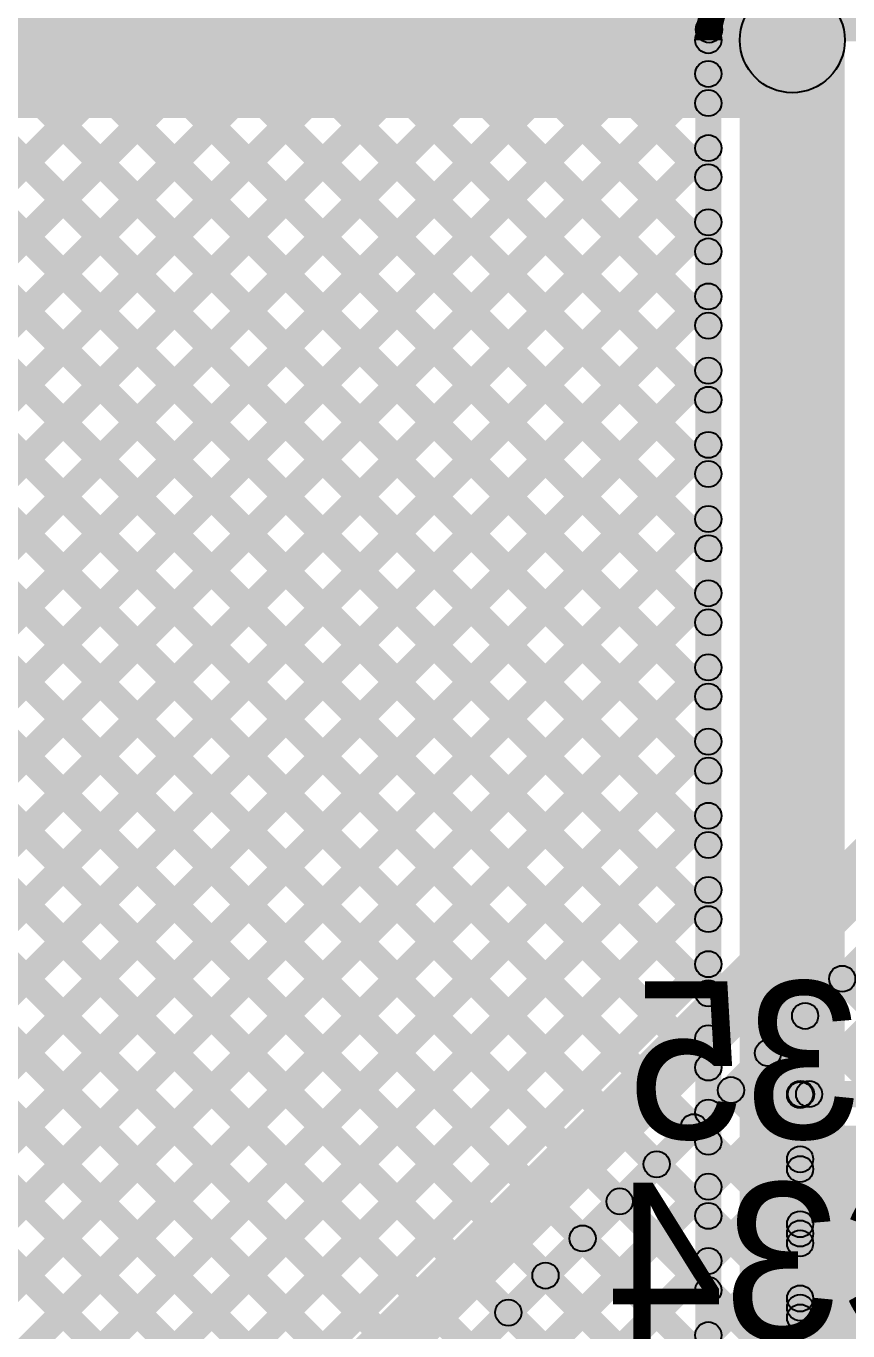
# Model space of a CAD drawing. Header units: millimetres. Extents: x -0.22 to 4.11, y -0.25 to 2.01.
# Drawn here: x 1.1604 to 1.4737, y 0.7585 to 1.256 of the extents above; entities that cross this region are included whole.
import ezdxf

# ---------------------------------------------------------------- set-up
doc = ezdxf.new("R2010")
doc.units = ezdxf.units.MM
doc.header["$MEASUREMENT"] = 0
for name, color, linetype in [('BottomLayer', 5, 'Continuous'), ('BottomOverlay', 54, 'Continuous'), ('Mechanical1', 6, 'Continuous'), ('TopLayer', 1, 'Continuous'), ('ViaHoleLayer', 16, 'Continuous')]:
    doc.layers.add(name, color=color, linetype=linetype)

msp = doc.modelspace()

# ---------------------------------------------------------------- hatches: boundary and pattern name
at = {"layer": 'BottomLayer'}
for points in [[(1.47253, 1.25058), (1.43253, 1.25063), (1.43322, 1.77715), (1.47322, 1.7771)], [(0.52053, 1.221), (1.47253, 1.221), (1.47253, 1.44549), (0.52053, 1.44549)], [(1.45939, 0.84529), (1.45232, 0.85236), (1.92668, 1.32673), (1.93375, 1.31966)], [(1.45939, 0.84529), (1.45232, 0.85236), (1.92668, 1.32673), (1.93375, 1.31966)], [(1.0256, 0.46377), (1.01005, 0.47933), (1.54544, 1.01472), (1.561, 0.99917)], [(1.03762, 0.45175), (1.03055, 0.45882), (1.56595, 0.99422), (1.57302, 0.98715)], [(1.03762, 0.45175), (1.03055, 0.45882), (1.56595, 0.99422), (1.57302, 0.98715)], [(1.46804, 0.88924), (1.47511, 0.89631), (1.51906, 0.85236), (1.51199, 0.84529)], [(1.46804, 0.88924), (1.47511, 0.89631), (1.51906, 0.85236), (1.51199, 0.84529)], [(1.4539, 0.8751), (1.46097, 0.88217), (1.49077, 0.85236), (1.4837, 0.84529)], [(1.4539, 0.8751), (1.46097, 0.88217), (1.49077, 0.85236), (1.4837, 0.84529)], [(1.43975, 0.86096), (1.44683, 0.86803), (1.46249, 0.85236), (1.45542, 0.84529)], [(1.43975, 0.86096), (1.44683, 0.86803), (1.46249, 0.85236), (1.45542, 0.84529)], [(0.62455, 0.01046), (0.61748, 0.01753), (1.452, 0.85204), (1.45907, 0.84497)], [(0.62455, 0.01046), (0.61748, 0.01753), (1.452, 0.85204), (1.45907, 0.84497)], [(1.42561, 0.84681), (1.43268, 0.85388), (1.45907, 0.8275), (1.452, 0.82043)], [(1.42561, 0.84681), (1.43268, 0.85388), (1.45907, 0.8275), (1.452, 0.82043)], [(1.45553, 0.84383), (1.45553, 0.85383), (1.67253, 0.85383), (1.67253, 0.84383)], [(1.45553, 0.84383), (1.45553, 0.85383), (1.67253, 0.85383), (1.67253, 0.84383)], [(1.46053, 0.79922), (1.45053, 0.79922), (1.45053, 0.84883), (1.46053, 0.84883)], [(1.46053, 0.79922), (1.45053, 0.79922), (1.45053, 0.84883), (1.46053, 0.84883)], [(1.41147, 0.83267), (1.41854, 0.83974), (1.45907, 0.79922), (1.452, 0.79214)], [(1.41147, 0.83267), (1.41854, 0.83974), (1.45907, 0.79922), (1.452, 0.79214)], [(1.46753, 0.78289), (1.66053, 0.78289), (1.66053, 0.83683), (1.46753, 0.83683)], [(0.65284, 0.01046), (0.64577, 0.01753), (1.452, 0.82376), (1.45907, 0.81669)], [(0.65284, 0.01046), (0.64577, 0.01753), (1.452, 0.82376), (1.45907, 0.81669)], [(1.39733, 0.81853), (1.4044, 0.8256), (1.45907, 0.77093), (1.452, 0.76386)], [(1.39733, 0.81853), (1.4044, 0.8256), (1.45907, 0.77093), (1.452, 0.76386)], [(1.38319, 0.80439), (1.39026, 0.81146), (1.45907, 0.74265), (1.452, 0.73558)], [(1.38319, 0.80439), (1.39026, 0.81146), (1.45907, 0.74265), (1.452, 0.73558)], [(1.36904, 0.79024), (1.37611, 0.79732), (1.45907, 0.71436), (1.452, 0.70729)], [(1.36904, 0.79024), (1.37611, 0.79732), (1.45907, 0.71436), (1.452, 0.70729)], [(1.46053, 0.77089), (1.45053, 0.77089), (1.45053, 0.79922), (1.46053, 0.79922)], [(1.46053, 0.77089), (1.45053, 0.77089), (1.45053, 0.79922), (1.46053, 0.79922)], [(1.46053, 0.77089), (1.45053, 0.77089), (1.45053, 0.79922), (1.46053, 0.79922)], [(1.46053, 0.77089), (1.45053, 0.77089), (1.45053, 0.79922), (1.46053, 0.79922)], [(0.68112, 0.01046), (0.67405, 0.01753), (1.452, 0.79547), (1.45907, 0.7884)], [(0.68112, 0.01046), (0.67405, 0.01753), (1.452, 0.79547), (1.45907, 0.7884)], [(1.46753, 0.61517), (1.53253, 0.61517), (1.53253, 0.78722), (1.46753, 0.78722)], [(1.3549, 0.7761), (1.36197, 0.78317), (1.45907, 0.68608), (1.452, 0.67901)], [(1.3549, 0.7761), (1.36197, 0.78317), (1.45907, 0.68608), (1.452, 0.67901)], [(0.70941, 0.01046), (0.70234, 0.01753), (1.452, 0.76719), (1.45907, 0.76012)], [(0.70941, 0.01046), (0.70234, 0.01753), (1.452, 0.76719), (1.45907, 0.76012)], [(1.34076, 0.76196), (1.34783, 0.76903), (1.45907, 0.65779), (1.452, 0.65072)], [(1.34076, 0.76196), (1.34783, 0.76903), (1.45907, 0.65779), (1.452, 0.65072)], [(1.46053, 0.64725), (1.45053, 0.64725), (1.45053, 0.77089), (1.46053, 0.77089)], [(1.46053, 0.64725), (1.45053, 0.64725), (1.45053, 0.77089), (1.46053, 0.77089)]]:
    msp.add_hatch(color=5, dxfattribs=at).paths.add_polyline_path(points)
h = msp.add_hatch(color=5, dxfattribs=at)
edge = h.paths.add_edge_path()
edge.add_arc((1.45253, 1.25061), 0.02, 0, 360)
h = msp.add_hatch(color=5, dxfattribs=at)
edge = h.paths.add_edge_path()
edge.add_arc((1.45253, 1.25061), 0.01181, 0, 360)
h = msp.add_hatch(color=5, dxfattribs=at)
edge = h.paths.add_edge_path()
edge.add_arc((1.47157, 0.89278), 0.005, 0, 360)
h = msp.add_hatch(color=5, dxfattribs=at)
edge = h.paths.add_edge_path()
edge.add_arc((1.47157, 0.89278), 0.005, 0, 360)
h = msp.add_hatch(color=5, dxfattribs=at)
edge = h.paths.add_edge_path()
edge.add_arc((1.45743, 0.87863), 0.005, 0, 360)
h = msp.add_hatch(color=5, dxfattribs=at)
edge = h.paths.add_edge_path()
edge.add_arc((1.45743, 0.87863), 0.005, 0, 360)
h = msp.add_hatch(color=5, dxfattribs=at)
edge = h.paths.add_edge_path()
edge.add_arc((1.44329, 0.86449), 0.005, 0, 360)
h = msp.add_hatch(color=5, dxfattribs=at)
edge = h.paths.add_edge_path()
edge.add_arc((1.44329, 0.86449), 0.005, 0, 360)
h = msp.add_hatch(color=5, dxfattribs=at)
edge = h.paths.add_edge_path()
edge.add_arc((1.42915, 0.85035), 0.005, 0, 360)
h = msp.add_hatch(color=5, dxfattribs=at)
edge = h.paths.add_edge_path()
edge.add_arc((1.42915, 0.85035), 0.005, 0, 360)
h = msp.add_hatch(color=5, dxfattribs=at)
edge = h.paths.add_edge_path()
edge.add_arc((1.45553, 0.84883), 0.005, 0, 360)
h = msp.add_hatch(color=5, dxfattribs=at)
edge = h.paths.add_edge_path()
edge.add_arc((1.45553, 0.84883), 0.005, 0, 360)
h = msp.add_hatch(color=5, dxfattribs=at)
edge = h.paths.add_edge_path()
edge.add_arc((1.45553, 0.84883), 0.005, 0, 360)
h = msp.add_hatch(color=5, dxfattribs=at)
edge = h.paths.add_edge_path()
edge.add_arc((1.45553, 0.84883), 0.005, 0, 360)
h = msp.add_hatch(color=5, dxfattribs=at)
edge = h.paths.add_edge_path()
edge.add_arc((1.45553, 0.84851), 0.005, 0, 360)
h = msp.add_hatch(color=5, dxfattribs=at)
edge = h.paths.add_edge_path()
edge.add_arc((1.45553, 0.84851), 0.005, 0, 360)
h = msp.add_hatch(color=5, dxfattribs=at)
edge = h.paths.add_edge_path()
edge.add_arc((1.45585, 0.84883), 0.005, 0, 360)
h = msp.add_hatch(color=5, dxfattribs=at)
edge = h.paths.add_edge_path()
edge.add_arc((1.45585, 0.84883), 0.005, 0, 360)
h = msp.add_hatch(color=5, dxfattribs=at)
edge = h.paths.add_edge_path()
edge.add_arc((1.45895, 0.84883), 0.005, 0, 360)
h = msp.add_hatch(color=5, dxfattribs=at)
edge = h.paths.add_edge_path()
edge.add_arc((1.45895, 0.84883), 0.005, 0, 360)
h = msp.add_hatch(color=5, dxfattribs=at)
edge = h.paths.add_edge_path()
edge.add_arc((1.41501, 0.83621), 0.005, 0, 360)
h = msp.add_hatch(color=5, dxfattribs=at)
edge = h.paths.add_edge_path()
edge.add_arc((1.41501, 0.83621), 0.005, 0, 360)
h = msp.add_hatch(color=5, dxfattribs=at)
edge = h.paths.add_edge_path()
edge.add_arc((1.40086, 0.82206), 0.005, 0, 360)
h = msp.add_hatch(color=5, dxfattribs=at)
edge = h.paths.add_edge_path()
edge.add_arc((1.40086, 0.82206), 0.005, 0, 360)
h = msp.add_hatch(color=5, dxfattribs=at)
edge = h.paths.add_edge_path()
edge.add_arc((1.45553, 0.82396), 0.005, 0, 360)
h = msp.add_hatch(color=5, dxfattribs=at)
edge = h.paths.add_edge_path()
edge.add_arc((1.45553, 0.82396), 0.005, 0, 360)
h = msp.add_hatch(color=5, dxfattribs=at)
edge = h.paths.add_edge_path()
edge.add_arc((1.45553, 0.82022), 0.005, 0, 360)
h = msp.add_hatch(color=5, dxfattribs=at)
edge = h.paths.add_edge_path()
edge.add_arc((1.45553, 0.82022), 0.005, 0, 360)
h = msp.add_hatch(color=5, dxfattribs=at)
edge = h.paths.add_edge_path()
edge.add_arc((1.38672, 0.80792), 0.005, 0, 360)
h = msp.add_hatch(color=5, dxfattribs=at)
edge = h.paths.add_edge_path()
edge.add_arc((1.38672, 0.80792), 0.005, 0, 360)
h = msp.add_hatch(color=5, dxfattribs=at)
edge = h.paths.add_edge_path()
edge.add_arc((1.45553, 0.79922), 0.005, 0, 360)
h = msp.add_hatch(color=5, dxfattribs=at)
edge = h.paths.add_edge_path()
edge.add_arc((1.45553, 0.79922), 0.005, 0, 360)
h = msp.add_hatch(color=5, dxfattribs=at)
edge = h.paths.add_edge_path()
edge.add_arc((1.45553, 0.79922), 0.005, 0, 360)
h = msp.add_hatch(color=5, dxfattribs=at)
edge = h.paths.add_edge_path()
edge.add_arc((1.45553, 0.79922), 0.005, 0, 360)
h = msp.add_hatch(color=5, dxfattribs=at)
edge = h.paths.add_edge_path()
edge.add_arc((1.45553, 0.79922), 0.005, 0, 360)
h = msp.add_hatch(color=5, dxfattribs=at)
edge = h.paths.add_edge_path()
edge.add_arc((1.45553, 0.79922), 0.005, 0, 360)
h = msp.add_hatch(color=5, dxfattribs=at)
edge = h.paths.add_edge_path()
edge.add_arc((1.37258, 0.79378), 0.005, 0, 360)
h = msp.add_hatch(color=5, dxfattribs=at)
edge = h.paths.add_edge_path()
edge.add_arc((1.37258, 0.79378), 0.005, 0, 360)
h = msp.add_hatch(color=5, dxfattribs=at)
edge = h.paths.add_edge_path()
edge.add_arc((1.45553, 0.79568), 0.005, 0, 360)
h = msp.add_hatch(color=5, dxfattribs=at)
edge = h.paths.add_edge_path()
edge.add_arc((1.45553, 0.79568), 0.005, 0, 360)
h = msp.add_hatch(color=5, dxfattribs=at)
edge = h.paths.add_edge_path()
edge.add_arc((1.45553, 0.79194), 0.005, 0, 360)
h = msp.add_hatch(color=5, dxfattribs=at)
edge = h.paths.add_edge_path()
edge.add_arc((1.45553, 0.79194), 0.005, 0, 360)
h = msp.add_hatch(color=5, dxfattribs=at)
edge = h.paths.add_edge_path()
edge.add_arc((1.35844, 0.77964), 0.005, 0, 360)
h = msp.add_hatch(color=5, dxfattribs=at)
edge = h.paths.add_edge_path()
edge.add_arc((1.35844, 0.77964), 0.005, 0, 360)
h = msp.add_hatch(color=5, dxfattribs=at)
edge = h.paths.add_edge_path()
edge.add_arc((1.45553, 0.77089), 0.005, 0, 360)
h = msp.add_hatch(color=5, dxfattribs=at)
edge = h.paths.add_edge_path()
edge.add_arc((1.45553, 0.77089), 0.005, 0, 360)
h = msp.add_hatch(color=5, dxfattribs=at)
edge = h.paths.add_edge_path()
edge.add_arc((1.45553, 0.77089), 0.005, 0, 360)
h = msp.add_hatch(color=5, dxfattribs=at)
edge = h.paths.add_edge_path()
edge.add_arc((1.45553, 0.77089), 0.005, 0, 360)
h = msp.add_hatch(color=5, dxfattribs=at)
edge = h.paths.add_edge_path()
edge.add_arc((1.45553, 0.77089), 0.005, 0, 360)
h = msp.add_hatch(color=5, dxfattribs=at)
edge = h.paths.add_edge_path()
edge.add_arc((1.45553, 0.77089), 0.005, 0, 360)
h = msp.add_hatch(color=5, dxfattribs=at)
edge = h.paths.add_edge_path()
edge.add_arc((1.45553, 0.7674), 0.005, 0, 360)
h = msp.add_hatch(color=5, dxfattribs=at)
edge = h.paths.add_edge_path()
edge.add_arc((1.45553, 0.7674), 0.005, 0, 360)
h = msp.add_hatch(color=5, dxfattribs=at)
edge = h.paths.add_edge_path()
edge.add_arc((1.34429, 0.7655), 0.005, 0, 360)
h = msp.add_hatch(color=5, dxfattribs=at)
edge = h.paths.add_edge_path()
edge.add_arc((1.34429, 0.7655), 0.005, 0, 360)
h = msp.add_hatch(color=5, dxfattribs=at)
edge = h.paths.add_edge_path()
edge.add_arc((1.45553, 0.76365), 0.005, 0, 360)
h = msp.add_hatch(color=5, dxfattribs=at)
edge = h.paths.add_edge_path()
edge.add_arc((1.45553, 0.76365), 0.005, 0, 360)
at = {"layer": 'Mechanical1'}
msp.add_hatch(color=6, dxfattribs=at).paths.add_polyline_path([(0.71353, 1.25013), (0.71353, 1.26013), (1.60256, 1.26013), (1.60256, 1.25013)])
at = {"layer": 'TopLayer'}
for points in [[(0.87907, 0.91551), (0.872, 0.92258), (1.69756, 1.74815), (1.70463, 1.74107)], [(0.87907, 0.91551), (0.872, 0.92258), (1.69756, 1.74815), (1.70463, 1.74107)], [(0.87907, 0.9438), (0.872, 0.95087), (1.6594, 1.73827), (1.66647, 1.73119)], [(0.87907, 0.9438), (0.872, 0.95087), (1.6594, 1.73827), (1.66647, 1.73119)], [(0.87907, 0.88723), (0.872, 0.8943), (1.6139, 1.6362), (1.62097, 1.62913)], [(0.87907, 0.88723), (0.872, 0.8943), (1.6139, 1.6362), (1.62097, 1.62913)], [(0.87907, 0.88723), (0.872, 0.8943), (1.6139, 1.6362), (1.62097, 1.62913)], [(0.87907, 0.88723), (0.872, 0.8943), (1.6139, 1.6362), (1.62097, 1.62913)], [(0.87907, 0.85894), (0.872, 0.86601), (1.6139, 1.60792), (1.62097, 1.60085)], [(0.87907, 0.85894), (0.872, 0.86601), (1.6139, 1.60792), (1.62097, 1.60085)], [(0.87907, 0.83066), (0.872, 0.83773), (1.6139, 1.57963), (1.62097, 1.57256)], [(0.87907, 0.83066), (0.872, 0.83773), (1.6139, 1.57963), (1.62097, 1.57256)], [(0.87907, 0.80237), (0.872, 0.80944), (1.6139, 1.55135), (1.62097, 1.54428)], [(0.87907, 0.80237), (0.872, 0.80944), (1.6139, 1.55135), (1.62097, 1.54428)], [(0.87907, 0.77409), (0.872, 0.78116), (1.6139, 1.52307), (1.62097, 1.51599)], [(0.87907, 0.77409), (0.872, 0.78116), (1.6139, 1.52307), (1.62097, 1.51599)], [(0.87907, 0.74581), (0.872, 0.75288), (1.6139, 1.49478), (1.62097, 1.48771)], [(0.87907, 0.74581), (0.872, 0.75288), (1.6139, 1.49478), (1.62097, 1.48771)], [(0.87907, 0.71752), (0.872, 0.72459), (1.6139, 1.4665), (1.62097, 1.45943)], [(0.87907, 0.71752), (0.872, 0.72459), (1.6139, 1.4665), (1.62097, 1.45943)], [(0.68485, 1.44615), (0.69193, 1.45322), (1.42407, 0.72108), (1.417, 0.71401)], [(0.68485, 1.44615), (0.69193, 1.45322), (1.42407, 0.72108), (1.417, 0.71401)], [(0.7127, 1.44659), (0.71977, 1.45366), (1.42407, 0.74936), (1.417, 0.74229)], [(0.7127, 1.44659), (0.71977, 1.45366), (1.42407, 0.74936), (1.417, 0.74229)], [(0.74098, 1.44659), (0.74805, 1.45366), (1.42407, 0.77765), (1.417, 0.77058)], [(0.74098, 1.44659), (0.74805, 1.45366), (1.42407, 0.77765), (1.417, 0.77058)], [(0.76926, 1.44659), (0.77634, 1.45366), (1.42407, 0.80593), (1.417, 0.79886)], [(0.76926, 1.44659), (0.77634, 1.45366), (1.42407, 0.80593), (1.417, 0.79886)], [(0.79755, 1.44659), (0.80462, 1.45366), (1.42407, 0.83422), (1.417, 0.82714)], [(0.79755, 1.44659), (0.80462, 1.45366), (1.42407, 0.83422), (1.417, 0.82714)], [(0.82583, 1.44659), (0.8329, 1.45366), (1.42407, 0.8625), (1.417, 0.85543)], [(0.82583, 1.44659), (0.8329, 1.45366), (1.42407, 0.8625), (1.417, 0.85543)], [(0.85412, 1.44659), (0.86119, 1.45366), (1.42407, 0.89078), (1.417, 0.88371)], [(0.85412, 1.44659), (0.86119, 1.45366), (1.42407, 0.89078), (1.417, 0.88371)], [(0.87907, 0.97208), (0.872, 0.97915), (1.34652, 1.45368), (1.3536, 1.44661)], [(0.87907, 0.97208), (0.872, 0.97915), (1.34652, 1.45368), (1.3536, 1.44661)], [(0.8824, 1.44659), (0.88947, 1.45366), (1.42407, 0.91907), (1.417, 0.912)], [(0.8824, 1.44659), (0.88947, 1.45366), (1.42407, 0.91907), (1.417, 0.912)], [(0.91069, 1.44659), (0.91776, 1.45366), (1.42407, 0.94735), (1.417, 0.94028)], [(0.91069, 1.44659), (0.91776, 1.45366), (1.42407, 0.94735), (1.417, 0.94028)], [(0.93897, 1.44659), (0.94604, 1.45366), (1.42407, 0.97564), (1.417, 0.96857)], [(0.93897, 1.44659), (0.94604, 1.45366), (1.42407, 0.97564), (1.417, 0.96857)], [(0.96725, 1.44659), (0.97433, 1.45366), (1.42407, 1.00392), (1.417, 0.99685)], [(0.96725, 1.44659), (0.97433, 1.45366), (1.42407, 1.00392), (1.417, 0.99685)], [(0.99554, 1.44659), (1.00261, 1.45366), (1.42407, 1.03221), (1.417, 1.02513)], [(0.99554, 1.44659), (1.00261, 1.45366), (1.42407, 1.03221), (1.417, 1.02513)], [(1.02382, 1.44659), (1.03089, 1.45366), (1.42407, 1.06049), (1.417, 1.05342)], [(1.02382, 1.44659), (1.03089, 1.45366), (1.42407, 1.06049), (1.417, 1.05342)], [(1.05211, 1.44659), (1.05918, 1.45366), (1.42407, 1.08877), (1.417, 1.0817)], [(1.05211, 1.44659), (1.05918, 1.45366), (1.42407, 1.08877), (1.417, 1.0817)], [(1.08039, 1.44659), (1.08746, 1.45366), (1.42407, 1.11706), (1.417, 1.10999)], [(1.08039, 1.44659), (1.08746, 1.45366), (1.42407, 1.11706), (1.417, 1.10999)], [(1.10868, 1.44659), (1.11575, 1.45366), (1.42407, 1.14534), (1.417, 1.13827)], [(1.10868, 1.44659), (1.11575, 1.45366), (1.42407, 1.14534), (1.417, 1.13827)], [(1.13696, 1.44659), (1.14403, 1.45366), (1.42407, 1.17363), (1.417, 1.16656)], [(1.13696, 1.44659), (1.14403, 1.45366), (1.42407, 1.17363), (1.417, 1.16656)], [(1.16525, 1.44659), (1.17232, 1.45366), (1.42407, 1.20191), (1.417, 1.19484)], [(1.16525, 1.44659), (1.17232, 1.45366), (1.42407, 1.20191), (1.417, 1.19484)], [(1.19353, 1.44659), (1.2006, 1.45366), (1.42407, 1.2302), (1.417, 1.22312)], [(1.19353, 1.44659), (1.2006, 1.45366), (1.42407, 1.2302), (1.417, 1.22312)], [(1.22181, 1.44659), (1.22888, 1.45366), (1.42433, 1.25822), (1.41726, 1.25115)], [(1.22181, 1.44659), (1.22888, 1.45366), (1.42433, 1.25822), (1.41726, 1.25115)], [(1.42553, 0.61971), (1.41553, 0.61971), (1.41553, 1.25061), (1.42553, 1.25061)], [(1.42553, 0.61971), (1.41553, 0.61971), (1.41553, 1.25061), (1.42553, 1.25061)], [(1.47253, 0.61971), (1.43253, 0.61971), (1.43253, 1.25061), (1.47253, 1.25061)], [(0.86996, 1.23276), (0.87703, 1.23983), (1.42407, 0.69279), (1.417, 0.68572)], [(0.86996, 1.23276), (0.87703, 1.23983), (1.42407, 0.69279), (1.417, 0.68572)], [(0.87907, 0.68924), (0.872, 0.69631), (1.417, 1.24131), (1.42407, 1.23424)], [(0.87907, 0.68924), (0.872, 0.69631), (1.417, 1.24131), (1.42407, 1.23424)], [(0.87907, 0.66095), (0.872, 0.66802), (1.417, 1.21302), (1.42407, 1.20595)], [(0.87907, 0.66095), (0.872, 0.66802), (1.417, 1.21302), (1.42407, 1.20595)], [(0.872, 1.20244), (0.87907, 1.20951), (1.42407, 0.66451), (1.417, 0.65744)], [(0.872, 1.20244), (0.87907, 1.20951), (1.42407, 0.66451), (1.417, 0.65744)], [(0.87907, 0.63267), (0.872, 0.63974), (1.417, 1.18474), (1.42407, 1.17767)], [(0.87907, 0.63267), (0.872, 0.63974), (1.417, 1.18474), (1.42407, 1.17767)], [(0.872, 1.17415), (0.87907, 1.18122), (1.42407, 0.63622), (1.417, 0.62915)], [(0.872, 1.17415), (0.87907, 1.18122), (1.42407, 0.63622), (1.417, 0.62915)], [(0.87907, 0.60438), (0.872, 0.61145), (1.417, 1.15645), (1.42407, 1.14938)], [(0.87907, 0.60438), (0.872, 0.61145), (1.417, 1.15645), (1.42407, 1.14938)], [(0.872, 1.14587), (0.87907, 1.15294), (1.81842, 0.21359), (1.81135, 0.20652)], [(0.872, 1.14587), (0.87907, 1.15294), (1.81842, 0.21359), (1.81135, 0.20652)], [(0.87907, 0.5761), (0.872, 0.58317), (1.417, 1.12817), (1.42407, 1.1211)], [(0.87907, 0.5761), (0.872, 0.58317), (1.417, 1.12817), (1.42407, 1.1211)], [(0.872, 1.11759), (0.87907, 1.12466), (1.79013, 0.21359), (1.78306, 0.20652)], [(0.872, 1.11759), (0.87907, 1.12466), (1.79013, 0.21359), (1.78306, 0.20652)], [(0.87907, 0.54782), (0.872, 0.55489), (1.417, 1.09989), (1.42407, 1.09282)], [(0.87907, 0.54782), (0.872, 0.55489), (1.417, 1.09989), (1.42407, 1.09282)], [(0.872, 1.0893), (0.87907, 1.09637), (1.76185, 0.21359), (1.75478, 0.20652)], [(0.872, 1.0893), (0.87907, 1.09637), (1.76185, 0.21359), (1.75478, 0.20652)], [(0.87907, 0.51953), (0.872, 0.5266), (1.417, 1.0716), (1.42407, 1.06453)], [(0.87907, 0.51953), (0.872, 0.5266), (1.417, 1.0716), (1.42407, 1.06453)], [(0.872, 1.06102), (0.87907, 1.06809), (1.73356, 0.21359), (1.72649, 0.20652)], [(0.872, 1.06102), (0.87907, 1.06809), (1.73356, 0.21359), (1.72649, 0.20652)], [(0.87907, 0.49125), (0.872, 0.49832), (1.417, 1.04332), (1.42407, 1.03625)], [(0.87907, 0.49125), (0.872, 0.49832), (1.417, 1.04332), (1.42407, 1.03625)], [(0.87907, 0.46296), (0.872, 0.47003), (1.417, 1.01503), (1.42407, 1.00796)], [(0.87907, 0.46296), (0.872, 0.47003), (1.417, 1.01503), (1.42407, 1.00796)], [(0.87907, 0.43468), (0.872, 0.44175), (1.417, 0.98675), (1.42407, 0.97968)], [(0.87907, 0.43468), (0.872, 0.44175), (1.417, 0.98675), (1.42407, 0.97968)], [(0.87907, 0.40639), (0.872, 0.41346), (1.417, 0.95846), (1.42407, 0.95139)], [(0.87907, 0.40639), (0.872, 0.41346), (1.417, 0.95846), (1.42407, 0.95139)], [(0.87907, 0.37811), (0.872, 0.38518), (1.417, 0.93018), (1.42407, 0.92311)], [(0.87907, 0.37811), (0.872, 0.38518), (1.417, 0.93018), (1.42407, 0.92311)], [(0.87907, 0.34983), (0.872, 0.3569), (1.417, 0.9019), (1.42407, 0.89483)], [(0.87907, 0.34983), (0.872, 0.3569), (1.417, 0.9019), (1.42407, 0.89483)], [(0.87907, 0.32154), (0.872, 0.32861), (1.417, 0.87361), (1.42407, 0.86654)], [(0.87907, 0.32154), (0.872, 0.32861), (1.417, 0.87361), (1.42407, 0.86654)], [(0.59627, 0.01046), (0.5892, 0.01753), (1.417, 0.84533), (1.42407, 0.83826)], [(0.59627, 0.01046), (0.5892, 0.01753), (1.417, 0.84533), (1.42407, 0.83826)], [(0.62455, 0.01046), (0.61748, 0.01753), (1.417, 0.81704), (1.42407, 0.80997)], [(0.62455, 0.01046), (0.61748, 0.01753), (1.417, 0.81704), (1.42407, 0.80997)], [(0.65284, 0.01046), (0.64577, 0.01753), (1.417, 0.78876), (1.42407, 0.78169)], [(0.65284, 0.01046), (0.64577, 0.01753), (1.417, 0.78876), (1.42407, 0.78169)], [(0.68112, 0.01046), (0.67405, 0.01753), (1.417, 0.76047), (1.42407, 0.7534)], [(0.68112, 0.01046), (0.67405, 0.01753), (1.417, 0.76047), (1.42407, 0.7534)]]:
    msp.add_hatch(color=1, dxfattribs=at).paths.add_polyline_path(points)
h = msp.add_hatch(color=1, dxfattribs=at)
edge = h.paths.add_edge_path()
edge.add_arc((1.45253, 1.25061), 0.02, 0, 360)
h = msp.add_hatch(color=1, dxfattribs=at)
edge = h.paths.add_edge_path()
edge.add_arc((1.42079, 1.25468), 0.005, 0, 360)
h = msp.add_hatch(color=1, dxfattribs=at)
edge = h.paths.add_edge_path()
edge.add_arc((1.42079, 1.25468), 0.005, 0, 360)
h = msp.add_hatch(color=1, dxfattribs=at)
edge = h.paths.add_edge_path()
edge.add_arc((1.45253, 1.25061), 0.01181, 0, 360)
h = msp.add_hatch(color=1, dxfattribs=at)
edge = h.paths.add_edge_path()
edge.add_arc((1.42053, 1.25061), 0.005, 0, 360)
h = msp.add_hatch(color=1, dxfattribs=at)
edge = h.paths.add_edge_path()
edge.add_arc((1.42053, 1.25061), 0.005, 0, 360)
h = msp.add_hatch(color=1, dxfattribs=at)
edge = h.paths.add_edge_path()
edge.add_arc((1.42053, 1.25061), 0.005, 0, 360)
h = msp.add_hatch(color=1, dxfattribs=at)
edge = h.paths.add_edge_path()
edge.add_arc((1.42053, 1.25061), 0.005, 0, 360)
h = msp.add_hatch(color=1, dxfattribs=at)
edge = h.paths.add_edge_path()
edge.add_arc((1.42053, 1.23777), 0.005, 0, 360)
h = msp.add_hatch(color=1, dxfattribs=at)
edge = h.paths.add_edge_path()
edge.add_arc((1.42053, 1.23777), 0.005, 0, 360)
h = msp.add_hatch(color=1, dxfattribs=at)
edge = h.paths.add_edge_path()
edge.add_arc((1.42053, 1.22666), 0.005, 0, 360)
h = msp.add_hatch(color=1, dxfattribs=at)
edge = h.paths.add_edge_path()
edge.add_arc((1.42053, 1.22666), 0.005, 0, 360)
h = msp.add_hatch(color=1, dxfattribs=at)
edge = h.paths.add_edge_path()
edge.add_arc((1.42053, 1.20949), 0.005, 0, 360)
h = msp.add_hatch(color=1, dxfattribs=at)
edge = h.paths.add_edge_path()
edge.add_arc((1.42053, 1.20949), 0.005, 0, 360)
h = msp.add_hatch(color=1, dxfattribs=at)
edge = h.paths.add_edge_path()
edge.add_arc((1.42053, 1.19838), 0.005, 0, 360)
h = msp.add_hatch(color=1, dxfattribs=at)
edge = h.paths.add_edge_path()
edge.add_arc((1.42053, 1.19838), 0.005, 0, 360)
h = msp.add_hatch(color=1, dxfattribs=at)
edge = h.paths.add_edge_path()
edge.add_arc((1.42053, 1.1812), 0.005, 0, 360)
h = msp.add_hatch(color=1, dxfattribs=at)
edge = h.paths.add_edge_path()
edge.add_arc((1.42053, 1.1812), 0.005, 0, 360)
h = msp.add_hatch(color=1, dxfattribs=at)
edge = h.paths.add_edge_path()
edge.add_arc((1.42053, 1.17009), 0.005, 0, 360)
h = msp.add_hatch(color=1, dxfattribs=at)
edge = h.paths.add_edge_path()
edge.add_arc((1.42053, 1.17009), 0.005, 0, 360)
h = msp.add_hatch(color=1, dxfattribs=at)
edge = h.paths.add_edge_path()
edge.add_arc((1.42053, 1.15292), 0.005, 0, 360)
h = msp.add_hatch(color=1, dxfattribs=at)
edge = h.paths.add_edge_path()
edge.add_arc((1.42053, 1.15292), 0.005, 0, 360)
h = msp.add_hatch(color=1, dxfattribs=at)
edge = h.paths.add_edge_path()
edge.add_arc((1.42053, 1.14181), 0.005, 0, 360)
h = msp.add_hatch(color=1, dxfattribs=at)
edge = h.paths.add_edge_path()
edge.add_arc((1.42053, 1.14181), 0.005, 0, 360)
h = msp.add_hatch(color=1, dxfattribs=at)
edge = h.paths.add_edge_path()
edge.add_arc((1.42053, 1.12464), 0.005, 0, 360)
h = msp.add_hatch(color=1, dxfattribs=at)
edge = h.paths.add_edge_path()
edge.add_arc((1.42053, 1.12464), 0.005, 0, 360)
h = msp.add_hatch(color=1, dxfattribs=at)
edge = h.paths.add_edge_path()
edge.add_arc((1.42053, 1.11352), 0.005, 0, 360)
h = msp.add_hatch(color=1, dxfattribs=at)
edge = h.paths.add_edge_path()
edge.add_arc((1.42053, 1.11352), 0.005, 0, 360)
h = msp.add_hatch(color=1, dxfattribs=at)
edge = h.paths.add_edge_path()
edge.add_arc((1.42053, 1.09635), 0.005, 0, 360)
h = msp.add_hatch(color=1, dxfattribs=at)
edge = h.paths.add_edge_path()
edge.add_arc((1.42053, 1.09635), 0.005, 0, 360)
h = msp.add_hatch(color=1, dxfattribs=at)
edge = h.paths.add_edge_path()
edge.add_arc((1.42053, 1.08524), 0.005, 0, 360)
h = msp.add_hatch(color=1, dxfattribs=at)
edge = h.paths.add_edge_path()
edge.add_arc((1.42053, 1.08524), 0.005, 0, 360)
h = msp.add_hatch(color=1, dxfattribs=at)
edge = h.paths.add_edge_path()
edge.add_arc((1.42053, 1.06807), 0.005, 0, 360)
h = msp.add_hatch(color=1, dxfattribs=at)
edge = h.paths.add_edge_path()
edge.add_arc((1.42053, 1.06807), 0.005, 0, 360)
h = msp.add_hatch(color=1, dxfattribs=at)
edge = h.paths.add_edge_path()
edge.add_arc((1.42053, 1.05695), 0.005, 0, 360)
h = msp.add_hatch(color=1, dxfattribs=at)
edge = h.paths.add_edge_path()
edge.add_arc((1.42053, 1.05695), 0.005, 0, 360)
h = msp.add_hatch(color=1, dxfattribs=at)
edge = h.paths.add_edge_path()
edge.add_arc((1.42053, 1.03978), 0.005, 0, 360)
h = msp.add_hatch(color=1, dxfattribs=at)
edge = h.paths.add_edge_path()
edge.add_arc((1.42053, 1.03978), 0.005, 0, 360)
h = msp.add_hatch(color=1, dxfattribs=at)
edge = h.paths.add_edge_path()
edge.add_arc((1.42053, 1.02867), 0.005, 0, 360)
h = msp.add_hatch(color=1, dxfattribs=at)
edge = h.paths.add_edge_path()
edge.add_arc((1.42053, 1.02867), 0.005, 0, 360)
h = msp.add_hatch(color=1, dxfattribs=at)
edge = h.paths.add_edge_path()
edge.add_arc((1.42053, 1.0115), 0.005, 0, 360)
h = msp.add_hatch(color=1, dxfattribs=at)
edge = h.paths.add_edge_path()
edge.add_arc((1.42053, 1.0115), 0.005, 0, 360)
h = msp.add_hatch(color=1, dxfattribs=at)
edge = h.paths.add_edge_path()
edge.add_arc((1.42053, 1.00039), 0.005, 0, 360)
h = msp.add_hatch(color=1, dxfattribs=at)
edge = h.paths.add_edge_path()
edge.add_arc((1.42053, 1.00039), 0.005, 0, 360)
h = msp.add_hatch(color=1, dxfattribs=at)
edge = h.paths.add_edge_path()
edge.add_arc((1.42053, 0.98321), 0.005, 0, 360)
h = msp.add_hatch(color=1, dxfattribs=at)
edge = h.paths.add_edge_path()
edge.add_arc((1.42053, 0.98321), 0.005, 0, 360)
h = msp.add_hatch(color=1, dxfattribs=at)
edge = h.paths.add_edge_path()
edge.add_arc((1.42053, 0.9721), 0.005, 0, 360)
h = msp.add_hatch(color=1, dxfattribs=at)
edge = h.paths.add_edge_path()
edge.add_arc((1.42053, 0.9721), 0.005, 0, 360)
h = msp.add_hatch(color=1, dxfattribs=at)
edge = h.paths.add_edge_path()
edge.add_arc((1.42053, 0.95493), 0.005, 0, 360)
h = msp.add_hatch(color=1, dxfattribs=at)
edge = h.paths.add_edge_path()
edge.add_arc((1.42053, 0.95493), 0.005, 0, 360)
h = msp.add_hatch(color=1, dxfattribs=at)
edge = h.paths.add_edge_path()
edge.add_arc((1.42053, 0.94382), 0.005, 0, 360)
h = msp.add_hatch(color=1, dxfattribs=at)
edge = h.paths.add_edge_path()
edge.add_arc((1.42053, 0.94382), 0.005, 0, 360)
h = msp.add_hatch(color=1, dxfattribs=at)
edge = h.paths.add_edge_path()
edge.add_arc((1.42053, 0.92664), 0.005, 0, 360)
h = msp.add_hatch(color=1, dxfattribs=at)
edge = h.paths.add_edge_path()
edge.add_arc((1.42053, 0.92664), 0.005, 0, 360)
h = msp.add_hatch(color=1, dxfattribs=at)
edge = h.paths.add_edge_path()
edge.add_arc((1.42053, 0.91553), 0.005, 0, 360)
h = msp.add_hatch(color=1, dxfattribs=at)
edge = h.paths.add_edge_path()
edge.add_arc((1.42053, 0.91553), 0.005, 0, 360)
h = msp.add_hatch(color=1, dxfattribs=at)
edge = h.paths.add_edge_path()
edge.add_arc((1.42053, 0.89836), 0.005, 0, 360)
h = msp.add_hatch(color=1, dxfattribs=at)
edge = h.paths.add_edge_path()
edge.add_arc((1.42053, 0.89836), 0.005, 0, 360)
h = msp.add_hatch(color=1, dxfattribs=at)
edge = h.paths.add_edge_path()
edge.add_arc((1.42053, 0.88725), 0.005, 0, 360)
h = msp.add_hatch(color=1, dxfattribs=at)
edge = h.paths.add_edge_path()
edge.add_arc((1.42053, 0.88725), 0.005, 0, 360)
h = msp.add_hatch(color=1, dxfattribs=at)
edge = h.paths.add_edge_path()
edge.add_arc((1.42053, 0.87008), 0.005, 0, 360)
h = msp.add_hatch(color=1, dxfattribs=at)
edge = h.paths.add_edge_path()
edge.add_arc((1.42053, 0.87008), 0.005, 0, 360)
h = msp.add_hatch(color=1, dxfattribs=at)
edge = h.paths.add_edge_path()
edge.add_arc((1.42053, 0.85896), 0.005, 0, 360)
h = msp.add_hatch(color=1, dxfattribs=at)
edge = h.paths.add_edge_path()
edge.add_arc((1.42053, 0.85896), 0.005, 0, 360)
h = msp.add_hatch(color=1, dxfattribs=at)
edge = h.paths.add_edge_path()
edge.add_arc((1.42053, 0.84179), 0.005, 0, 360)
h = msp.add_hatch(color=1, dxfattribs=at)
edge = h.paths.add_edge_path()
edge.add_arc((1.42053, 0.84179), 0.005, 0, 360)
h = msp.add_hatch(color=1, dxfattribs=at)
edge = h.paths.add_edge_path()
edge.add_arc((1.42053, 0.83068), 0.005, 0, 360)
h = msp.add_hatch(color=1, dxfattribs=at)
edge = h.paths.add_edge_path()
edge.add_arc((1.42053, 0.83068), 0.005, 0, 360)
h = msp.add_hatch(color=1, dxfattribs=at)
edge = h.paths.add_edge_path()
edge.add_arc((1.42053, 0.81351), 0.005, 0, 360)
h = msp.add_hatch(color=1, dxfattribs=at)
edge = h.paths.add_edge_path()
edge.add_arc((1.42053, 0.81351), 0.005, 0, 360)
h = msp.add_hatch(color=1, dxfattribs=at)
edge = h.paths.add_edge_path()
edge.add_arc((1.42053, 0.8024), 0.005, 0, 360)
h = msp.add_hatch(color=1, dxfattribs=at)
edge = h.paths.add_edge_path()
edge.add_arc((1.42053, 0.8024), 0.005, 0, 360)
h = msp.add_hatch(color=1, dxfattribs=at)
edge = h.paths.add_edge_path()
edge.add_arc((1.42053, 0.78522), 0.005, 0, 360)
h = msp.add_hatch(color=1, dxfattribs=at)
edge = h.paths.add_edge_path()
edge.add_arc((1.42053, 0.78522), 0.005, 0, 360)
h = msp.add_hatch(color=1, dxfattribs=at)
edge = h.paths.add_edge_path()
edge.add_arc((1.42053, 0.77411), 0.005, 0, 360)
h = msp.add_hatch(color=1, dxfattribs=at)
edge = h.paths.add_edge_path()
edge.add_arc((1.42053, 0.77411), 0.005, 0, 360)
h = msp.add_hatch(color=1, dxfattribs=at)
edge = h.paths.add_edge_path()
edge.add_arc((1.42053, 0.75694), 0.005, 0, 360)
h = msp.add_hatch(color=1, dxfattribs=at)
edge = h.paths.add_edge_path()
edge.add_arc((1.42053, 0.75694), 0.005, 0, 360)
at = {"layer": 'ViaHoleLayer'}
h = msp.add_hatch(color=16, dxfattribs=at)
edge = h.paths.add_edge_path()
edge.add_arc((1.45253, 1.25061), 0.00591, 0, 360)

# ---------------------------------------------------------------- linework, layer by layer
at = {"layer": 'BottomLayer'}
for centre, radius in [((1.45253, 1.25061), 0.02), ((1.47157, 0.89278), 0.005), ((1.47157, 0.89278), 0.005), ((1.45743, 0.87863), 0.005), ((1.45743, 0.87863), 0.005), ((1.44329, 0.86449), 0.005), ((1.44329, 0.86449), 0.005), ((1.42915, 0.85035), 0.005), ((1.42915, 0.85035), 0.005), ((1.45553, 0.84883), 0.005), ((1.45553, 0.84883), 0.005), ((1.45553, 0.84883), 0.005), ((1.45553, 0.84883), 0.005), ((1.45553, 0.84851), 0.005), ((1.45553, 0.84851), 0.005), ((1.45585, 0.84883), 0.005), ((1.45585, 0.84883), 0.005), ((1.45895, 0.84883), 0.005), ((1.45895, 0.84883), 0.005), ((1.41501, 0.83621), 0.005), ((1.41501, 0.83621), 0.005), ((1.40086, 0.82206), 0.005), ((1.40086, 0.82206), 0.005), ((1.45553, 0.82396), 0.005), ((1.45553, 0.82396), 0.005), ((1.45553, 0.82022), 0.005), ((1.45553, 0.82022), 0.005), ((1.38672, 0.80792), 0.005), ((1.38672, 0.80792), 0.005), ((1.45553, 0.79922), 0.005), ((1.45553, 0.79922), 0.005), ((1.45553, 0.79922), 0.005), ((1.45553, 0.79922), 0.005), ((1.45553, 0.79922), 0.005), ((1.45553, 0.79922), 0.005), ((1.37258, 0.79378), 0.005), ((1.37258, 0.79378), 0.005), ((1.45553, 0.79568), 0.005), ((1.45553, 0.79568), 0.005), ((1.45553, 0.79194), 0.005), ((1.45553, 0.79194), 0.005), ((1.35844, 0.77964), 0.005), ((1.35844, 0.77964), 0.005), ((1.45553, 0.77089), 0.005), ((1.45553, 0.77089), 0.005), ((1.45553, 0.77089), 0.005), ((1.45553, 0.77089), 0.005), ((1.45553, 0.77089), 0.005), ((1.45553, 0.77089), 0.005), ((1.45553, 0.7674), 0.005), ((1.45553, 0.7674), 0.005), ((1.34429, 0.7655), 0.005), ((1.34429, 0.7655), 0.005), ((1.45553, 0.76365), 0.005), ((1.45553, 0.76365), 0.005)]:
    msp.add_circle(centre, radius, dxfattribs=at)
at = {"layer": 'TopLayer', "const_width": 0.01}
msp.add_lwpolyline([(1.42053, 1.25061, -1), (1.48453, 1.25061)], format="xyb", dxfattribs=at)
msp.add_lwpolyline([(1.42053, 1.25061, -1), (1.48453, 1.25061)], format="xyb", dxfattribs=at)
at = {"layer": 'TopLayer'}
for centre, radius in [((1.45253, 1.25061), 0.02), ((1.42079, 1.25468), 0.005), ((1.42079, 1.25468), 0.005), ((1.42053, 1.25061), 0.005), ((1.42053, 1.25061), 0.005), ((1.42053, 1.25061), 0.005), ((1.42053, 1.25061), 0.005), ((1.42053, 1.23777), 0.005), ((1.42053, 1.23777), 0.005), ((1.42053, 1.22666), 0.005), ((1.42053, 1.22666), 0.005), ((1.42053, 1.20949), 0.005), ((1.42053, 1.20949), 0.005), ((1.42053, 1.19838), 0.005), ((1.42053, 1.19838), 0.005), ((1.42053, 1.1812), 0.005), ((1.42053, 1.1812), 0.005), ((1.42053, 1.17009), 0.005), ((1.42053, 1.17009), 0.005), ((1.42053, 1.15292), 0.005), ((1.42053, 1.15292), 0.005), ((1.42053, 1.14181), 0.005), ((1.42053, 1.14181), 0.005), ((1.42053, 1.12464), 0.005), ((1.42053, 1.12464), 0.005), ((1.42053, 1.11352), 0.005), ((1.42053, 1.11352), 0.005), ((1.42053, 1.09635), 0.005), ((1.42053, 1.09635), 0.005), ((1.42053, 1.08524), 0.005), ((1.42053, 1.08524), 0.005), ((1.42053, 1.06807), 0.005), ((1.42053, 1.06807), 0.005), ((1.42053, 1.05695), 0.005), ((1.42053, 1.05695), 0.005), ((1.42053, 1.03978), 0.005), ((1.42053, 1.03978), 0.005), ((1.42053, 1.02867), 0.005), ((1.42053, 1.02867), 0.005), ((1.42053, 1.0115), 0.005), ((1.42053, 1.0115), 0.005), ((1.42053, 1.00039), 0.005), ((1.42053, 1.00039), 0.005), ((1.42053, 0.98321), 0.005), ((1.42053, 0.98321), 0.005), ((1.42053, 0.9721), 0.005), ((1.42053, 0.9721), 0.005), ((1.42053, 0.95493), 0.005), ((1.42053, 0.95493), 0.005), ((1.42053, 0.94382), 0.005), ((1.42053, 0.94382), 0.005), ((1.42053, 0.92664), 0.005), ((1.42053, 0.92664), 0.005), ((1.42053, 0.91553), 0.005), ((1.42053, 0.91553), 0.005), ((1.42053, 0.89836), 0.005), ((1.42053, 0.89836), 0.005), ((1.42053, 0.88725), 0.005), ((1.42053, 0.88725), 0.005), ((1.42053, 0.87008), 0.005), ((1.42053, 0.87008), 0.005), ((1.42053, 0.85896), 0.005), ((1.42053, 0.85896), 0.005), ((1.42053, 0.84179), 0.005), ((1.42053, 0.84179), 0.005), ((1.42053, 0.83068), 0.005), ((1.42053, 0.83068), 0.005), ((1.42053, 0.81351), 0.005), ((1.42053, 0.81351), 0.005), ((1.42053, 0.8024), 0.005), ((1.42053, 0.8024), 0.005), ((1.42053, 0.78522), 0.005), ((1.42053, 0.78522), 0.005), ((1.42053, 0.77411), 0.005), ((1.42053, 0.77411), 0.005), ((1.42053, 0.75694), 0.005), ((1.42053, 0.75694), 0.005)]:
    msp.add_circle(centre, radius, dxfattribs=at)

# ---------------------------------------------------------------- texts
at = {"layer": 'BottomOverlay', "text_generation_flag": 2}
for s, p in [('C35', (1.53697, 0.83182)), ('C34', (1.52897, 0.75505))]:
    msp.add_text(s, height=0.06, dxfattribs=at).set_placement(p)

doc.saveas('drawing.dxf')
